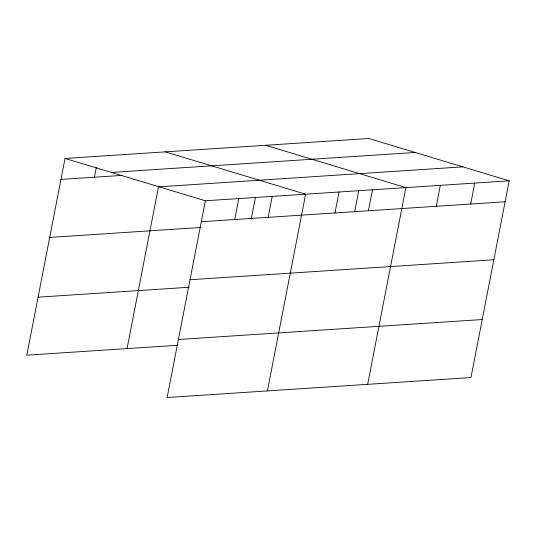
<?xml version="1.0" encoding="UTF-8"?>
<svg xmlns="http://www.w3.org/2000/svg" width="536" height="536" viewBox="0 0 536 536"><rect width="100%" height="100%" fill="white"/><g stroke="black" fill="none" stroke-linecap="round" stroke-linejoin="round"><path stroke-width="0.8" d="M509.2 180.82L205.375 200.772L167.131 397.504L470.963 377.552L509.2 180.82L368.868 138.496L65.037 158.448L26.8 355.18L178.032 345.251M94.39 177.215L96.266 167.54M127.066 348.594L158.69 185.898M234.721 219.539L238.795 198.581M251.17 219.345L255.458 197.281M268.141 217.341L272.214 196.384M267.397 390.918L305.634 194.186L165.302 151.869M334.987 212.953L339.06 191.995M354.631 211.74L358.758 190.501M368.406 210.755L372.48 189.798M367.656 384.332L405.899 187.607L265.568 145.283M436.257 206.3L440.331 185.342M470.695 204.042L474.769 183.084M111.347 172.418L415.179 152.465M60.963 179.406L121.96 175.406M159.065 186.809L462.89 166.857M201.302 221.73L505.126 201.777M49.694 237.415L200.92 227.478M190.025 279.738L493.85 259.779M38.076 297.179L189.302 287.242M178.408 339.496L482.233 319.543M65.037 158.448L205.375 200.772"/></g></svg>
